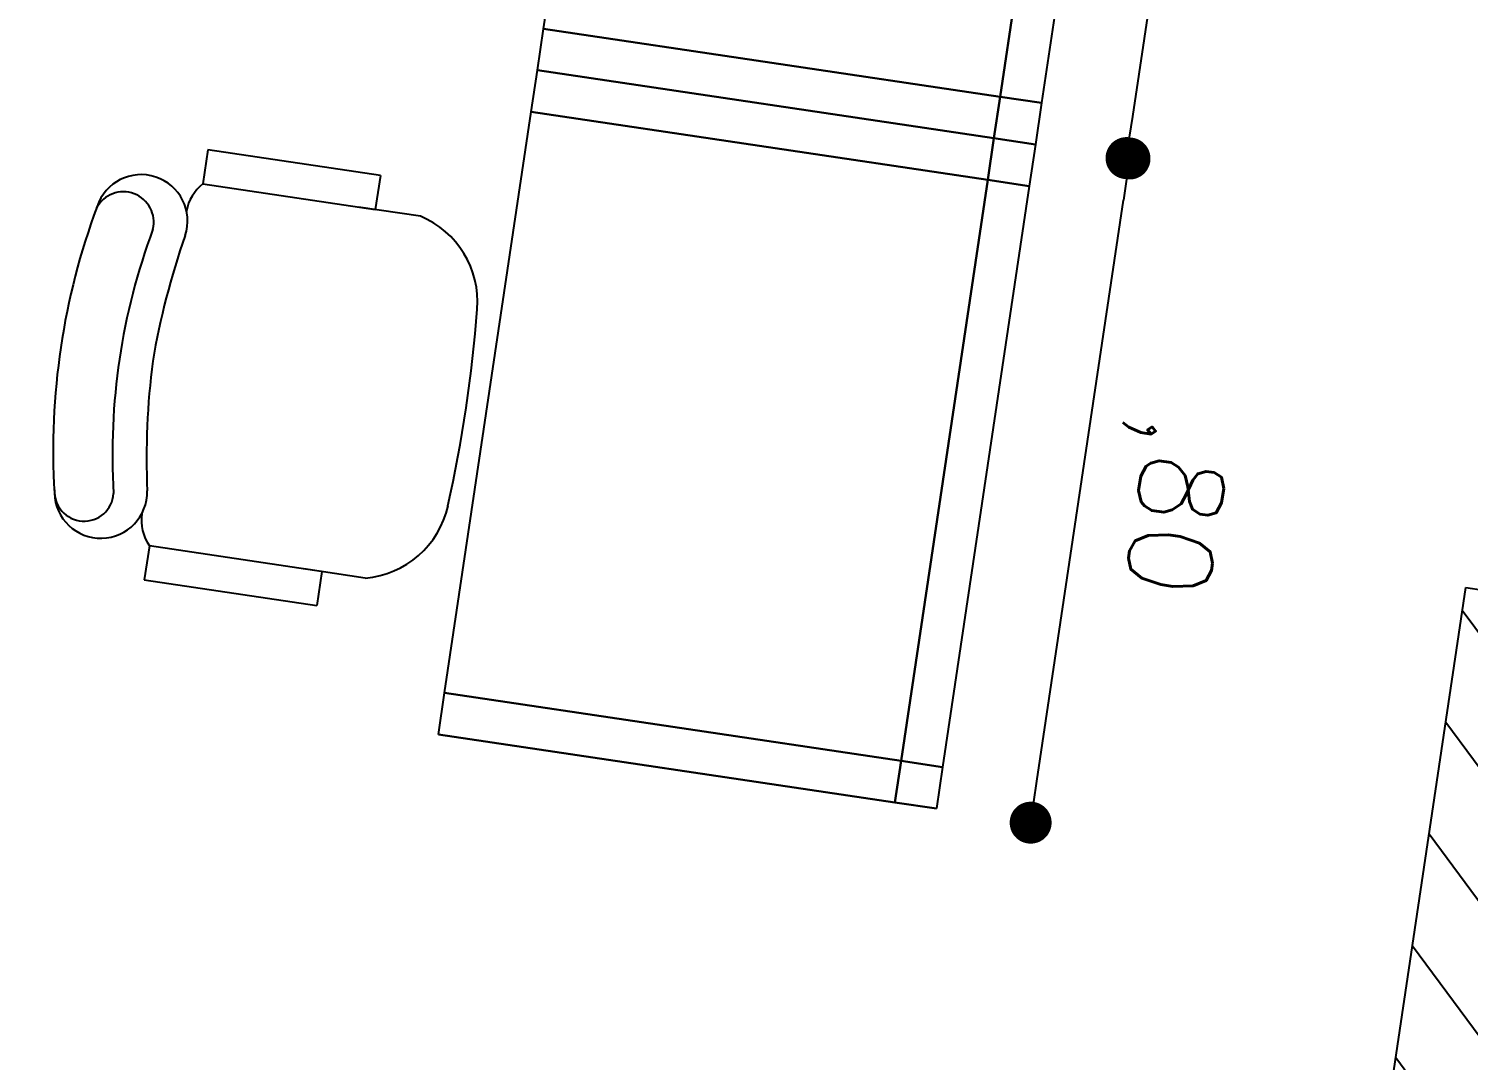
# Model space of a CAD drawing. Header units: millimetres. Extents: x 338 to 506, y 179 to 335.
# Drawn here: x 421.454 to 423.17, y 240.629 to 241.858 of the extents above; entities that cross this region are included whole.
import ezdxf

# ---------------------------------------------------------------- set-up
doc = ezdxf.new("R2010")
doc.units = ezdxf.units.MM
doc.layers.add('MUROS', color=32, linetype='Continuous')
doc.layers.add('PUPITRES', color=8, linetype='Continuous')
doc.styles.add('NOTAS', font='simplex.shx')
doc.styles.get("Standard").update_dxf_attribs({"font": 'ARIALUNI.ttf'})
doc.dimstyles.new('ROMANS', dxfattribs={"dimtxt": 0.1, "dimasz": 0.05, "dimexe": 0.04, "dimexo": 0.5, "dimgap": 0.05, "dimtad": 1, "dimtih": 1, "dimtoh": 1, "dimdec": 4, "dimzin": 5, "dimdsep": 46, "dimtxsty": 'Standard', "dimsah": 1, "dimcen": 0.05, "dimse1": 1, "dimse2": 1, "dimclrd": 7, "dimclre": 7, "dimclrt": 7, "dimadec": 0, "dimazin": 0, "dimtfac": 1, "dimtdec": 4, "dimtix": 1, "dimtmove": 2, "dimatfit": 3, "dimfxl": 1, "dimtolj": 1, "dimarcsym": 0})

# ---------------------------------------------------------------- blocks, each defined once
blk = doc.blocks.new('*X932')
at = {"color": 0}
for p, q in [((62.0954, 71.6378, -0.0017), (62.1351, 71.6775, -0.0017)), ((62.1198, 71.5275, -0.0017), (62.2698, 71.6775, -0.0017)), ((62.2545, 71.5275, -0.0017), (62.4045, 71.6775, -0.0017)), ((62.3892, 71.5275, -0.0017), (62.5392, 71.6775, -0.0017)), ((62.5239, 71.5275, -0.0017), (62.6739, 71.6775, -0.0017)), ((62.6586, 71.5275, -0.0017), (62.8086, 71.6775, -0.0017)), ((62.7933, 71.5275, -0.0017), (62.9433, 71.6775, -0.0017)), ((62.928, 71.5275, -0.0017), (63.078, 71.6775, -0.0017)), ((63.0627, 71.5275, -0.0017), (63.2127, 71.6775, -0.0017)), ((63.1974, 71.5275, -0.0017), (63.2404, 71.5705, -0.0017))]:
    blk.add_line(p, q, dxfattribs=at)
blk = doc.blocks.new('_DOT')
at = {"color": 0, "linetype": 'ByBlock'}
blk.add_line((-0.5, 0), (-1, 0), dxfattribs=at)
at = {"color": 0, "linetype": 'ByBlock', "const_width": 0.5}
blk.add_lwpolyline([(-0.25, 0, 1), (0.25, 0, 1)], format="xyb", close=True, dxfattribs=at)
blk = doc.blocks.new('*U348')
at = {"color": 7, "style": 'NOTAS'}
blk.add_text(',80', height=0.1, dxfattribs=at).set_placement((6.1105, 7.0712))
blk = doc.blocks.new('*D161')
at = {"color": 7, "transparency": 16777216}
blk.add_line((6.5653, 7.0022), (5.8653, 7.0022), dxfattribs=at)
at = {"layer": 'DEFPOINTS', "color": 0, "transparency": 16777216}
for p in [(5.8153, 7.0022), (5.8153, 6.8887), (6.6153, 6.8887)]:
    blk.add_point(p, dxfattribs=at)
at = {"transparency": 16777216}
blk.add_blockref('*U348', (0, 0), dxfattribs=at)
at = {"color": 7, "transparency": 16777216, "xscale": 0.05, "yscale": 0.05, "zscale": 0.05, "rotation": 180}
blk.add_blockref('_DOT', (5.8153, 7.0022), dxfattribs=at)
at = {"color": 7, "transparency": 16777216, "xscale": 0.05, "yscale": 0.05, "zscale": 0.05}
blk.add_blockref('_DOT', (6.6153, 7.0022), dxfattribs=at)
blk = doc.blocks.new('*U349')
at = {"layer": 'MUROS', "color": 7, "style": 'NOTAS'}
blk.add_text(',80', height=0.1, dxfattribs=at).set_placement((5.3105, 7.0677))
blk = doc.blocks.new('*D162')
at = {"layer": 'DEFPOINTS', "color": 0, "transparency": 16777216}
for p in [(5.0153, 6.9986), (5.0153, 6.8887), (5.8153, 6.8887)]:
    blk.add_point(p, dxfattribs=at)
at = {"layer": 'MUROS', "color": 7, "transparency": 16777216}
blk.add_line((5.7653, 6.9986), (5.0653, 6.9986), dxfattribs=at)
at = {"transparency": 16777216}
blk.add_blockref('*U349', (0, 0), dxfattribs=at)
at = {"layer": 'MUROS', "color": 7, "transparency": 16777216, "xscale": 0.05, "yscale": 0.05, "zscale": 0.05, "rotation": 180}
blk.add_blockref('_DOT', (5.0153, 6.9986), dxfattribs=at)
at = {"layer": 'MUROS', "color": 7, "transparency": 16777216, "xscale": 0.05, "yscale": 0.05, "zscale": 0.05}
blk.add_blockref('_DOT', (5.8153, 6.9986), dxfattribs=at)
blk = doc.blocks.new('SILLA-AULA')
at = {"layer": 'PUPITRES'}
for p, q in [((-0.3089, 0.1635), (-0.3089, 0.0888)), ((0.1271, 0.1618), (0.1271, 0.0881)), ((-0.3498, 0.1091), (-0.3498, -0.0987)), ((-0.3498, 0.1091), (-0.3089, 0.1091)), ((-0.3089, -0.0987), (-0.3089, 0.1091)), ((0.1269, 0.1096), (0.168, 0.1096)), ((0.1271, 0.1088), (0.1271, -0.0982)), ((0.168, -0.0982), (0.168, 0.1096)), ((-0.3498, -0.0987), (-0.3089, -0.0987)), ((0.1271, -0.0982), (0.168, -0.0982))]:
    blk.add_line(p, q, dxfattribs=at)
for centre, radius, start, end in [((-0.2016, 0.1365), 0.1106, 94.0766, 165.8334), ((-0.0911, -1.4149), 1.6658, 85.9234, 94.0766), ((0.0195, 0.1365), 0.1106, 13.2566, 85.9234), ((-0.2715, -0.0584), 0.0549, 227.1618, 267.5717), ((0.0898, -0.0579), 0.0549, 270.7226, 312.8382), ((-0.2542, -0.1649), 0.0553, 80.2478, 260.1012), ((-0.0727, 0.7859), 0.9127, 259.1286, 268.8433), ((-0.1095, 0.7859), 0.9127, 271.1567, 280.8714), ((0.072, -0.1649), 0.0553, 279.8988, 99.7522), ((-0.2498, -0.1856), 0.0362, 85.0872, 250.3213), ((-0.0876, 0.6001), 0.7663, 258.0112, 281.9888), ((0.0746, -0.1846), 0.0352, 274.9128, 94.9128), ((-0.0911, 0.5988), 0.8362, 258.0899, 281.9101)]:
    blk.add_arc(centre, radius, start, end, dxfattribs=at)
blk = doc.blocks.new('*U154')
at = {"layer": 'PUPITRES'}
for p, q in [((5.06529, 6.88873), (5.76529, 6.88873)), ((5.76529, 6.88873), (5.76529, 6.83873)), ((5.76529, 6.83873), (5.76529, 6.88873)), ((5.76529, 6.88873), (5.81529, 6.88873)), ((5.81529, 6.83873), (5.81529, 6.88873)), ((5.81529, 6.88873), (5.86529, 6.88873)), ((5.81529, 6.83873), (5.81529, 6.88873)), ((5.81529, 6.83873), (5.81529, 6.88873)), ((5.81529, 6.88873), (5.81529, 6.83873)), ((5.86529, 6.88873), (5.86529, 6.83873)), ((5.86529, 6.83873), (5.86529, 6.88873)), ((5.86529, 6.88873), (6.56529, 6.88873)), ((6.56529, 6.88873), (6.56529, 6.83873)), ((6.56529, 6.83873), (6.56529, 6.88873)), ((6.56529, 6.88873), (6.61529, 6.88873)), ((6.61529, 6.83873), (6.61529, 6.88873)), ((6.61529, 6.83873), (6.61529, 6.88873)), ((6.61529, 6.88873), (6.61529, 6.83873)), ((5.76529, 6.83873), (5.06529, 6.83873)), ((5.06529, 6.83873), (5.76529, 6.83873)), ((5.76529, 6.28873), (5.76529, 6.83873)), ((5.76529, 6.83873), (5.81529, 6.83873)), ((5.81529, 6.83873), (5.76529, 6.83873)), ((5.76529, 6.83873), (5.76529, 6.28873)), ((5.81529, 6.28873), (5.81529, 6.83873)), ((5.81529, 6.83873), (5.86529, 6.83873)), ((5.86529, 6.83873), (5.81529, 6.83873)), ((5.81529, 6.28873), (5.81529, 6.83873)), ((5.81529, 6.28873), (5.81529, 6.83873)), ((5.81529, 6.83873), (5.81529, 6.28873)), ((5.86529, 6.83873), (5.86529, 6.28873)), ((6.56529, 6.83873), (5.86529, 6.83873)), ((5.86529, 6.28873), (5.86529, 6.83873)), ((5.86529, 6.83873), (6.56529, 6.83873)), ((6.56529, 6.28873), (6.56529, 6.83873)), ((6.56529, 6.83873), (6.61529, 6.83873)), ((6.61529, 6.83873), (6.56529, 6.83873)), ((6.56529, 6.83873), (6.56529, 6.28873)), ((6.61529, 6.28873), (6.61529, 6.83873)), ((6.61529, 6.28873), (6.61529, 6.83873)), ((6.61529, 6.83873), (6.61529, 6.28873)), ((5.76529, 6.28873), (5.06529, 6.28873)), ((5.81529, 6.28873), (5.76529, 6.28873)), ((5.86529, 6.28873), (5.81529, 6.28873)), ((6.56529, 6.28873), (5.86529, 6.28873)), ((6.61529, 6.28873), (6.56529, 6.28873))]:
    blk.add_line(p, q, dxfattribs=at)
at = {"layer": 'MUROS'}
blk.add_blockref('SILLA-AULA', (6.31668, 6.01306), dxfattribs=at)
dim = blk.add_linear_dim(base=(5.81529, 7.00215), p1=(6.61529, 6.88873), p2=(5.81529, 6.88873), dimstyle='ROMANS')
dim.commit()
dim.dimension.update_dxf_attribs({"geometry": '*D161', "text_midpoint": (6.21529, 7.11168)})
dim = blk.add_linear_dim(base=(5.01529, 6.99864), p1=(5.81529, 6.88873), p2=(5.01529, 6.88873), dimstyle='ROMANS', dxfattribs=at)
dim.commit()
dim.dimension.update_dxf_attribs({"geometry": '*D162', "text_midpoint": (5.41529, 7.10817)})
blk = doc.blocks.new('A$C7152A42C')
at = {"layer": 'MUROS'}
for p, q in [((62.2454, 71.67749, -0.00167), (63.24041, 71.67749, -0.00167)), ((63.24041, 71.67749, -0.00167), (63.24041, 71.52749, -0.00167))]:
    blk.add_line(p, q, dxfattribs=at)
at = {"layer": 'MUROS', "rotation": 180}
blk.add_blockref('*U154', (69.5023, 79.15129), dxfattribs=at)
at = {"layer": 'MUROS', "linetype": 'Continuous'}
blk.add_blockref('*X932', (0, 0), dxfattribs=at)

msp = doc.modelspace()

# ---------------------------------------------------------------- block references
at = {"layer": 'MUROS', "color": 32, "rotation": 81.53046525965426}
msp.add_blockref('A$C7152A42C', (484.7482, 168.0844), dxfattribs=at)

doc.saveas('drawing.dxf')
